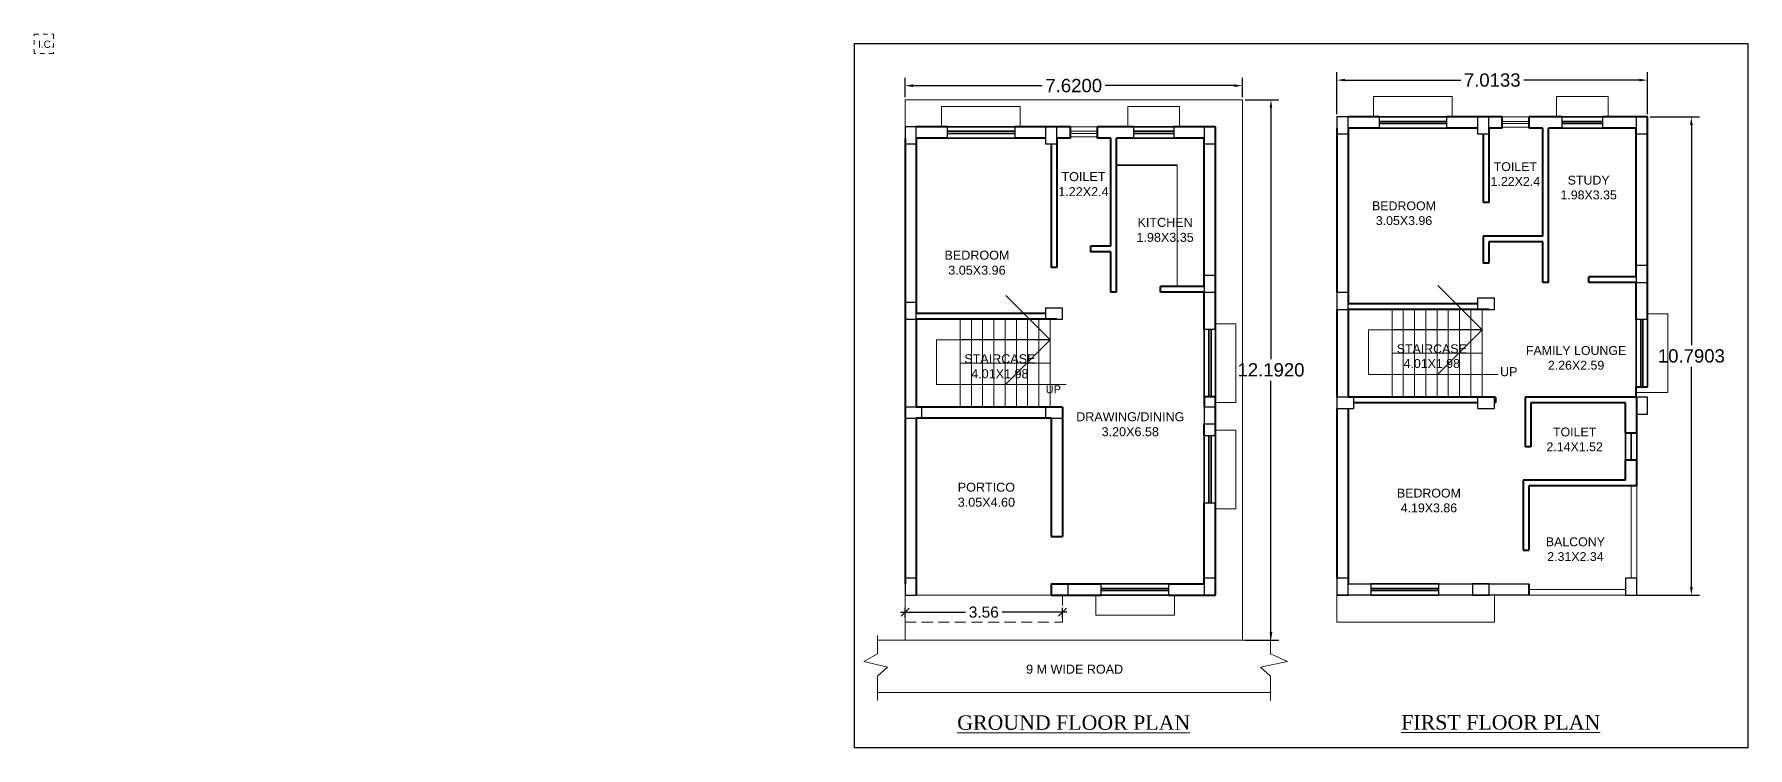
# Model space of a CAD drawing. Header units: metres. Extents: x -9744 to -9320, y 28583 to 28826.
# Drawn here: x -9529.84 to -9491.13, y 28789.01 to 28805.1 of the extents above; entities that cross this region are included whole.
import ezdxf

# ---------------------------------------------------------------- set-up
doc = ezdxf.new("R2010")
doc.units = ezdxf.units.M
doc.header["$PDMODE"] = 34
doc.header["$PDSIZE"] = -15
for name, pattern in [('CENTER2', [1.125, 0.75, -0.125, 0.125, -0.125]), ('CONTINULUS', [0]), ('DASHED', [0]), ('DASHED2', [0.375, 0.25, -0.125])]:
    doc.linetypes.add(name, pattern=pattern)
for name, color, linetype, lineweight in [('Chajja', 23, 'DASHED', 9), ('col', 1, 'Continuous', 20), ('column', 1, 'Continuous', 25), ('dim', 7, 'Continuous', 0), ('dw text', 94, 'Continuous', 9), ('elevation', 5, 'Continuous', 13), ('IC', 31, 'Continuous', 0), ('PLAN', 7, 'Continuous', 40), ('Site', 1, 'CENTER2', 35), ('TEXT', 7, 'Continuous', 20), ('TXT', 7, 'Continuous', 20), ('WALL', 7, 'Continuous', 25), ('win', 5, 'Continuous', 13)]:
    doc.layers.add(name, color=color, linetype=linetype, lineweight=lineweight)
doc.styles.add('Arial', font='arial.ttf', dxfattribs={"height": 0.2})
doc.styles.add('PreDCRFont', font='arial.ttf', dxfattribs={"height": 0.25})
doc.styles.get("Standard").update_dxf_attribs({"font": 'arial.ttf', "height": 0.25})
doc.styles.add('STYLE1', font='arial.ttf', dxfattribs={"height": 0.3})
doc.dimstyles.new('Copy of Standard', dxfattribs={"dimtxt": 9, "dimasz": 2, "dimexe": 0.125, "dimexo": 0.125, "dimgap": 0, "dimtad": 0, "dimtoh": 1, "dimdec": 0, "dimlfac": -1, "dimzin": 0, "dimdsep": 46, "dimlunit": 4, "dimtxsty": 'Arial', "dimblk": 'OBLIQUE', "dimcen": 10, "dimse1": 1, "dimse2": 1, "dimclrd": 54, "dimclre": 252, "dimclrt": 256, "dimadec": 8, "dimazin": 0, "dimtfac": 1, "dimtdec": 0, "dimtofl": 0, "dimtmove": 1, "dimatfit": 3, "dimldrblk": 'OPEN90', "dimfxl": 0.125, "dimtolj": 1, "dimtzin": 0, "dimlwd": 0, "dimlwe": -1, "dimarcsym": 0})
doc.dimstyles.new('OUTER DIM', dxfattribs={"dimtxt": 0.3, "dimasz": 0.18, "dimexe": 0.1, "dimexo": 0.1, "dimgap": 0.09, "dimtad": 0, "dimtih": 1, "dimtoh": 1, "dimzin": 0, "dimdsep": 46, "dimtxsty": 'Standard', "dimblk": 'OBLIQUE', "dimcen": 0, "dimdle": 0.1, "dimclrd": 147, "dimclre": 147, "dimclrt": 7, "dimadec": 0, "dimazin": 0, "dimtfac": 1, "dimtofl": 0, "dimtmove": 0, "dimatfit": 3, "dimfxl": 0.125, "dimtolj": 1, "dimtzin": 0, "dimarcsym": 0})
doc.dimstyles.get("Standard").update_dxf_attribs({"dimtxt": 0.9, "dimasz": 0.18, "dimexe": 0.18, "dimexo": 0.0625, "dimgap": 0.09, "dimtad": 0, "dimtih": 1, "dimtoh": 1, "dimdec": 4, "dimzin": 0, "dimdsep": 46, "dimtxsty": 'STYLE1', "dimcen": 0.09, "dimadec": 0, "dimazin": 0, "dimtfac": 1, "dimtdec": 4, "dimtofl": 0, "dimtmove": 0, "dimatfit": 3, "dimfxl": 1, "dimtolj": 1, "dimtzin": 0, "dimarcsym": 0})

# ---------------------------------------------------------------- blocks, each defined once
blk = doc.blocks.new('CFGUHY')
at = {"layer": 'IC', "linetype": 'DASHED2', "ltscale": 2}
blk.add_lwpolyline([(53916.3, -2420.9), (53956.1, -2420.9), (53956.1, -2460.6), (53916.3, -2460.6)], close=True, dxfattribs=at)
at = {"ltscale": 5, "insert": (53924.1, -2433.9), "char_height": 15, "width": 31.257, "attachment_point": 1, "style": 'PreDCRFont'}
blk.add_mtext('I.C.', dxfattribs=at)
blk = doc.blocks.new('_Oblique')
at = {"color": 0, "linetype": 'ByBlock', "lineweight": -2}
blk.add_line((-0.5, -0.5), (0.5, 0.5), dxfattribs=at)
blk = doc.blocks.new('_Open90')
at = {"layer": 'PLAN', "color": 0, "lineweight": -2}
for p, q in [((-0.5, 0.5), (0, 0)), ((0, 0), (-1, 0)), ((0, 0), (-0.5, -0.5))]:
    blk.add_line(p, q, dxfattribs=at)
blk = doc.blocks.new('*D31')
at = {"color": 0, "lineweight": -2, "transparency": 16777216}
for p, q in [((-9510.169, 28803.69), (-9510.169, 28804.126)), ((-9502.549, 28803.69), (-9502.549, 28804.126)), ((-9509.989, 28803.946), (-9507.07, 28803.946)), ((-9502.729, 28803.946), (-9505.648, 28803.946))]:
    blk.add_line(p, q, dxfattribs=at)
at = {"color": 0, "transparency": 16777216}
for points in [[(-9509.989, 28803.976), (-9509.989, 28803.916), (-9510.169, 28803.946)], [(-9502.729, 28803.976), (-9502.729, 28803.916), (-9502.549, 28803.946)]]:
    blk.add_solid(points, dxfattribs=at)
at = {"layer": 'Defpoints', "color": 0, "transparency": 16777216}
for p in [(-9510.169, 28803.946), (-9510.169, 28803.627), (-9502.549, 28803.627)]:
    blk.add_point(p, dxfattribs=at)
at = {"color": 0, "transparency": 16777216, "insert": (-9506.359, 28803.946), "char_height": 0.3, "attachment_point": 5, "style": 'STYLE1'}
blk.add_mtext('\\A1;7.6200', dxfattribs=at)
blk = doc.blocks.new('*D32')
at = {"color": 0, "lineweight": -2, "transparency": 16777216}
for p, q in [((-9502.487, 28803.627), (-9501.723, 28803.627)), ((-9501.903, 28803.447), (-9501.903, 28797.774)), ((-9501.903, 28791.615), (-9501.903, 28797.288)), ((-9502.487, 28791.435), (-9501.723, 28791.435))]:
    blk.add_line(p, q, dxfattribs=at)
at = {"color": 0, "transparency": 16777216}
for points in [[(-9501.933, 28803.447), (-9501.873, 28803.447), (-9501.903, 28803.627)], [(-9501.933, 28791.615), (-9501.873, 28791.615), (-9501.903, 28791.435)]]:
    blk.add_solid(points, dxfattribs=at)
at = {"layer": 'Defpoints', "color": 0, "transparency": 16777216}
for p in [(-9502.549, 28803.627), (-9502.549, 28791.435), (-9501.903, 28791.435)]:
    blk.add_point(p, dxfattribs=at)
at = {"color": 0, "transparency": 16777216, "insert": (-9501.903, 28797.531), "char_height": 0.3, "attachment_point": 5, "style": 'STYLE1'}
blk.add_mtext('\\A1;12.1920', dxfattribs=at)
blk = doc.blocks.new('*D33')
at = {"layer": 'Defpoints', "color": 0, "transparency": 16777216}
for p in [(-9510.169, 28792.065), (-9510.169, 28791.842), (-9506.613, 28791.842)]:
    blk.add_point(p, dxfattribs=at)
at = {"layer": 'dim', "color": 147, "lineweight": -2, "transparency": 16777216}
for p, q in [((-9510.269, 28792.065), (-9508.806, 28792.065)), ((-9510.169, 28791.942), (-9510.169, 28792.165)), ((-9506.513, 28792.065), (-9507.977, 28792.065)), ((-9506.613, 28791.942), (-9506.613, 28792.165))]:
    blk.add_line(p, q, dxfattribs=at)
at = {"layer": 'dim', "color": 147, "lineweight": -2, "transparency": 16777216, "xscale": 0.18, "yscale": 0.18, "zscale": 0.18, "rotation": 180}
blk.add_blockref('_Oblique', (-9510.169, 28792.065), dxfattribs=at)
at = {"layer": 'dim', "color": 147, "lineweight": -2, "transparency": 16777216, "xscale": 0.18, "yscale": 0.18, "zscale": 0.18}
blk.add_blockref('_Oblique', (-9506.613, 28792.065), dxfattribs=at)
at = {"layer": 'dim', "color": 7, "transparency": 16777216, "insert": (-9508.391, 28792.065), "char_height": 0.25, "attachment_point": 5}
blk.add_mtext('\\A1;3.56', dxfattribs=at)
blk = doc.blocks.new('*D34')
at = {"color": 0, "lineweight": -2, "transparency": 16777216}
for p, q in [((-9500.412, 28803.304), (-9500.412, 28804.251)), ((-9500.232, 28804.071), (-9497.617, 28804.071)), ((-9493.579, 28804.071), (-9496.194, 28804.071)), ((-9493.399, 28803.304), (-9493.399, 28804.251))]:
    blk.add_line(p, q, dxfattribs=at)
at = {"color": 0, "transparency": 16777216}
for points in [[(-9500.232, 28804.101), (-9500.232, 28804.041), (-9500.412, 28804.071)], [(-9493.579, 28804.101), (-9493.579, 28804.041), (-9493.399, 28804.071)]]:
    blk.add_solid(points, dxfattribs=at)
at = {"layer": 'Defpoints', "color": 0, "transparency": 16777216}
for p in [(-9500.412, 28804.071), (-9500.412, 28803.241), (-9493.399, 28803.241)]:
    blk.add_point(p, dxfattribs=at)
at = {"color": 0, "transparency": 16777216, "insert": (-9496.905, 28804.071), "char_height": 0.3, "attachment_point": 5, "style": 'STYLE1'}
blk.add_mtext('\\A1;7.0133', dxfattribs=at)
blk = doc.blocks.new('*D35')
at = {"color": 0, "lineweight": -2, "transparency": 16777216}
for p, q in [((-9493.336, 28803.241), (-9492.226, 28803.241)), ((-9492.406, 28803.061), (-9492.406, 28798.09)), ((-9492.406, 28792.631), (-9492.406, 28797.603)), ((-9493.705, 28792.451), (-9492.226, 28792.451))]:
    blk.add_line(p, q, dxfattribs=at)
at = {"color": 0, "transparency": 16777216}
for points in [[(-9492.436, 28803.061), (-9492.376, 28803.061), (-9492.406, 28803.241)], [(-9492.436, 28792.631), (-9492.376, 28792.631), (-9492.406, 28792.451)]]:
    blk.add_solid(points, dxfattribs=at)
at = {"layer": 'Defpoints', "color": 0, "transparency": 16777216}
for p in [(-9493.399, 28803.241), (-9493.767, 28792.451), (-9492.406, 28792.451)]:
    blk.add_point(p, dxfattribs=at)
at = {"color": 0, "transparency": 16777216, "insert": (-9492.406, 28797.846), "char_height": 0.3, "attachment_point": 5, "style": 'STYLE1'}
blk.add_mtext('\\A1;10.7903', dxfattribs=at)

msp = doc.modelspace()

# ---------------------------------------------------------------- linework, layer by layer
msp.add_lwpolyline([(-9511.31161, 28804.8992), (-9491.1329, 28804.8992), (-9491.1329, 28789.00654), (-9511.31161, 28789.00654)], close=True)
at = {"layer": 'Chajja', "ltscale": 0.9}
for p, q in [((-9499.58651, 28803.69863), (-9499.58651, 28803.24143)), ((-9499.58651, 28803.69863), (-9497.80851, 28803.69863)), ((-9497.80851, 28803.69863), (-9497.80851, 28803.24143)), ((-9495.45612, 28803.69863), (-9495.45612, 28803.24143)), ((-9494.28772, 28803.69863), (-9495.45612, 28803.69863)), ((-9494.28772, 28803.69863), (-9494.28772, 28803.24143)), ((-9509.34366, 28803.47473), (-9509.34366, 28803.01753)), ((-9509.34366, 28803.47473), (-9507.56566, 28803.47473)), ((-9507.56566, 28803.47473), (-9507.56566, 28803.01753)), ((-9505.13707, 28803.47473), (-9505.13707, 28803.01753)), ((-9503.96867, 28803.47473), (-9503.96867, 28803.01753)), ((-9502.69867, 28798.57253), (-9503.15587, 28798.57253)), ((-9502.69867, 28798.57253), (-9502.69867, 28796.79453)), ((-9492.94152, 28798.79643), (-9493.39872, 28798.79643)), ((-9492.94152, 28798.79643), (-9492.94152, 28797.01843)), ((-9492.94152, 28797.01843), (-9493.65272, 28797.01843)), ((-9502.69867, 28796.79453), (-9503.15587, 28796.79453)), ((-9502.69867, 28796.17223), (-9503.15587, 28796.17223)), ((-9502.69867, 28796.17223), (-9502.69867, 28794.39423)), ((-9502.69867, 28794.39423), (-9503.15587, 28794.39423)), ((-9505.86241, 28791.99393), (-9505.86241, 28792.45113)), ((-9504.08441, 28791.99393), (-9504.08441, 28792.45113)), ((-9505.86241, 28791.99393), (-9504.08441, 28791.99393))]:
    msp.add_line(p, q, dxfattribs=at)
at = {"layer": 'Chajja', "linetype": 'Continuous'}
msp.add_line((-9503.96867, 28803.47473), (-9505.13707, 28803.47473), dxfattribs=at)
at = {"layer": 'col'}
msp.add_lwpolyline([(-9510.16916, 28803.62713), (-9502.54916, 28803.62713), (-9502.54916, 28791.43513), (-9510.16916, 28791.43513)], close=True, dxfattribs=at)
at = {"layer": 'column'}
for points in [[(-9500.41201, 28803.24143), (-9500.41201, 28802.86043), (-9500.15801, 28802.86043), (-9500.15801, 28803.24143)], [(-9497.23701, 28803.24143), (-9497.23701, 28802.86043), (-9496.98301, 28802.86043), (-9496.98301, 28803.24143)], [(-9493.65272, 28803.24143), (-9493.65272, 28802.86043), (-9493.39872, 28802.86043), (-9493.39872, 28803.24143)], [(-9510.16916, 28803.01753), (-9510.16916, 28802.63653), (-9509.91516, 28802.63653), (-9509.91516, 28803.01753)], [(-9506.99416, 28803.01753), (-9506.99416, 28802.63653), (-9506.74016, 28802.63653), (-9506.74016, 28803.01753)], [(-9503.40987, 28803.01753), (-9503.40987, 28802.63653), (-9503.15587, 28802.63653), (-9503.15587, 28803.01753)], [(-9493.65272, 28799.88863), (-9493.65272, 28799.50763), (-9493.39872, 28799.50763), (-9493.39872, 28799.88863)], [(-9503.40987, 28799.66473), (-9503.40987, 28799.28373), (-9503.15587, 28799.28373), (-9503.15587, 28799.66473)], [(-9510.16916, 28799.05513), (-9510.16916, 28798.67413), (-9509.91516, 28798.67413), (-9509.91516, 28799.05513)], [(-9500.41201, 28799.27903), (-9500.41201, 28798.89803), (-9500.15801, 28798.89803), (-9500.15801, 28799.27903)], [(-9497.23701, 28798.89803), (-9496.85601, 28798.89803), (-9496.85601, 28799.15203), (-9497.23701, 28799.15203)], [(-9506.99416, 28798.67413), (-9506.61316, 28798.67413), (-9506.61316, 28798.92813), (-9506.99416, 28798.92813)], [(-9510.16916, 28796.43893), (-9509.78816, 28796.43893), (-9509.78816, 28796.69293), (-9510.16916, 28796.69293)], [(-9506.99416, 28796.43893), (-9506.61316, 28796.43893), (-9506.61316, 28796.69293), (-9506.99416, 28796.69293)], [(-9503.40987, 28796.69293), (-9503.40987, 28796.31193), (-9503.15587, 28796.31193), (-9503.15587, 28796.69293)], [(-9500.41201, 28796.66283), (-9500.03101, 28796.66283), (-9500.03101, 28796.91683), (-9500.41201, 28796.91683)], [(-9497.23701, 28796.66283), (-9496.85601, 28796.66283), (-9496.85601, 28796.91683), (-9497.23701, 28796.91683)], [(-9493.65272, 28796.91683), (-9493.65272, 28796.53583), (-9493.39872, 28796.53583), (-9493.39872, 28796.91683)], [(-9510.16916, 28792.83213), (-9510.16916, 28792.45113), (-9509.91516, 28792.45113), (-9509.91516, 28792.83213)], [(-9503.40987, 28792.83213), (-9503.40987, 28792.45113), (-9503.15587, 28792.45113), (-9503.15587, 28792.83213)], [(-9500.41201, 28792.83213), (-9500.41201, 28792.45113), (-9500.15801, 28792.45113), (-9500.15801, 28792.83213)], [(-9493.89402, 28792.83213), (-9493.89402, 28792.45113), (-9493.64002, 28792.45113), (-9493.64002, 28792.83213)], [(-9506.86716, 28792.45113), (-9506.48616, 28792.45113), (-9506.48616, 28792.70513), (-9506.86716, 28792.70513)], [(-9497.35131, 28792.45113), (-9496.97031, 28792.45113), (-9496.97031, 28792.70513), (-9497.35131, 28792.70513)]]:
    msp.add_lwpolyline(points, close=True, dxfattribs=at)
at = {"layer": 'elevation', "linetype": 'DASHED2'}
msp.add_lwpolyline([(-9510.16916, 28792.45113), (-9510.16916, 28791.84153), (-9506.61316, 28791.84153), (-9506.61316, 28792.45113)], dxfattribs=at)
at = {"layer": 'PLAN', "ltscale": 10}
for p, q in [((-9499.45951, 28803.24143), (-9500.15801, 28803.24143)), ((-9496.98301, 28803.24143), (-9497.93551, 28803.24143)), ((-9496.67677, 28803.24143), (-9496.98301, 28803.24143)), ((-9495.32912, 28803.24143), (-9496.06717, 28803.24143)), ((-9495.32912, 28803.24143), (-9495.45612, 28803.24143)), ((-9493.39872, 28803.24143), (-9494.41472, 28803.24143)), ((-9493.39872, 28798.66943), (-9493.39872, 28803.24143)), ((-9509.21666, 28803.01753), (-9509.91516, 28803.01753)), ((-9506.43391, 28803.01753), (-9507.69266, 28803.01753)), ((-9505.01007, 28803.01753), (-9505.82431, 28803.01753)), ((-9503.15587, 28803.01753), (-9504.09567, 28803.01753)), ((-9503.15587, 28798.44553), (-9503.15587, 28803.01753)), ((-9500.41201, 28802.98743), (-9500.41201, 28799.27903)), ((-9499.45951, 28802.98743), (-9500.15801, 28802.98743)), ((-9500.15801, 28802.98743), (-9500.15801, 28799.02503)), ((-9497.23701, 28802.98743), (-9497.93551, 28802.98743)), ((-9497.11001, 28802.86043), (-9497.11001, 28801.31103)), ((-9496.98301, 28802.98743), (-9496.98301, 28801.31103)), ((-9496.67677, 28802.98743), (-9496.98301, 28802.98743)), ((-9495.76092, 28802.98743), (-9496.06717, 28802.98743)), ((-9495.76092, 28800.54903), (-9495.76092, 28802.98743)), ((-9495.63392, 28799.50763), (-9495.63392, 28802.98743)), ((-9495.32912, 28802.98743), (-9495.63392, 28802.98743)), ((-9493.65272, 28802.98743), (-9494.41472, 28802.98743)), ((-9493.65272, 28799.63463), (-9493.65272, 28802.98743)), ((-9510.16916, 28802.76353), (-9510.16916, 28792.70513)), ((-9509.21666, 28802.76353), (-9509.91516, 28802.76353)), ((-9509.91516, 28802.76353), (-9509.91516, 28798.80113)), ((-9506.99416, 28802.76353), (-9507.69266, 28802.76353)), ((-9506.86716, 28802.63653), (-9506.86716, 28799.84253)), ((-9506.43391, 28802.76353), (-9506.74016, 28802.76353)), ((-9506.74016, 28802.76353), (-9506.74016, 28799.84253)), ((-9505.51807, 28802.76353), (-9505.82431, 28802.76353)), ((-9505.51807, 28800.32513), (-9505.51807, 28802.76353)), ((-9505.39107, 28799.28373), (-9505.39107, 28802.76353)), ((-9505.01007, 28802.76353), (-9505.39107, 28802.76353)), ((-9503.40987, 28802.76353), (-9504.09567, 28802.76353)), ((-9503.40987, 28799.41073), (-9503.40987, 28802.76353)), ((-9496.98301, 28801.31103), (-9497.11001, 28801.31103)), ((-9495.76092, 28800.54903), (-9497.11001, 28800.54903)), ((-9497.11001, 28800.54903), (-9497.11001, 28799.93943)), ((-9505.51807, 28800.32513), (-9505.97816, 28800.32513)), ((-9505.97816, 28800.32513), (-9505.97816, 28800.19813)), ((-9505.51807, 28800.19813), (-9505.97816, 28800.19813)), ((-9505.51807, 28799.28373), (-9505.51807, 28800.19813)), ((-9495.76092, 28800.42203), (-9496.98301, 28800.42203)), ((-9496.98301, 28800.42203), (-9496.98301, 28799.93943)), ((-9495.76092, 28799.50763), (-9495.76092, 28800.42203)), ((-9506.74016, 28799.84253), (-9506.86716, 28799.84253)), ((-9496.98301, 28799.93943), (-9497.11001, 28799.93943)), ((-9504.40047, 28799.28373), (-9504.40047, 28799.41073)), ((-9503.40987, 28799.41073), (-9504.40047, 28799.41073)), ((-9495.63392, 28799.50763), (-9495.76092, 28799.50763)), ((-9494.71952, 28799.50763), (-9494.71952, 28799.63463)), ((-9493.65272, 28799.63463), (-9494.71952, 28799.63463)), ((-9493.65272, 28799.50763), (-9494.71952, 28799.50763)), ((-9493.65272, 28798.66943), (-9493.65272, 28799.50763)), ((-9505.39107, 28799.28373), (-9505.51807, 28799.28373)), ((-9503.40987, 28799.28373), (-9504.40047, 28799.28373)), ((-9503.40987, 28798.44553), (-9503.40987, 28799.28373)), ((-9497.23701, 28799.02503), (-9500.15801, 28799.02503)), ((-9506.99416, 28798.80113), (-9509.91516, 28798.80113)), ((-9506.74016, 28798.67413), (-9509.91516, 28798.67413)), ((-9509.91516, 28798.67413), (-9509.91516, 28796.69293)), ((-9500.41201, 28798.89803), (-9500.41201, 28796.91683)), ((-9496.98301, 28798.89803), (-9500.15801, 28798.89803)), ((-9500.15801, 28798.89803), (-9500.15801, 28796.91683)), ((-9493.65272, 28796.91683), (-9493.65272, 28797.14543)), ((-9493.39872, 28797.14543), (-9493.65272, 28797.14543)), ((-9506.61316, 28796.69293), (-9509.91516, 28796.69293)), ((-9506.61316, 28796.69293), (-9506.61316, 28793.77193)), ((-9503.15587, 28796.92153), (-9503.40987, 28796.92153)), ((-9503.40987, 28796.92153), (-9503.40987, 28796.69293)), ((-9503.15587, 28796.04523), (-9503.15587, 28796.92153)), ((-9500.41201, 28796.66283), (-9500.41201, 28792.83213)), ((-9496.83061, 28796.91683), (-9500.15801, 28796.91683)), ((-9500.15801, 28796.66283), (-9500.15801, 28792.70513)), ((-9497.23701, 28796.78983), (-9500.03101, 28796.78983)), ((-9496.83061, 28796.78983), (-9496.85601, 28796.78983)), ((-9496.83061, 28796.91683), (-9496.83061, 28796.78983)), ((-9493.65272, 28796.91683), (-9496.15768, 28796.91683)), ((-9496.15768, 28796.91683), (-9496.15768, 28795.79886)), ((-9493.89402, 28796.78983), (-9496.03068, 28796.78983)), ((-9496.03068, 28796.78983), (-9496.03068, 28795.79886)), ((-9493.89402, 28796.10873), (-9493.89402, 28796.78983)), ((-9493.64002, 28796.10873), (-9493.64002, 28796.92153)), ((-9506.86716, 28796.43893), (-9509.91516, 28796.43893)), ((-9509.91516, 28796.43893), (-9509.91516, 28792.45113)), ((-9506.86716, 28796.43893), (-9506.86716, 28793.77193)), ((-9503.40987, 28796.04523), (-9503.40987, 28796.31193)), ((-9496.03068, 28795.79886), (-9496.15768, 28795.79886)), ((-9493.89402, 28795.04193), (-9493.89402, 28795.49913)), ((-9493.64002, 28794.91493), (-9493.64002, 28795.49913)), ((-9493.89402, 28795.04193), (-9496.20831, 28795.04193)), ((-9496.20831, 28795.04193), (-9496.20831, 28793.46713)), ((-9493.64002, 28794.91493), (-9496.08131, 28794.91493)), ((-9496.08131, 28794.91493), (-9496.08131, 28793.46713)), ((-9503.40987, 28792.70513), (-9503.40987, 28794.52123)), ((-9503.15587, 28792.45113), (-9503.15587, 28794.52123)), ((-9506.86716, 28793.77193), (-9506.61316, 28793.77193)), ((-9496.20831, 28793.46713), (-9496.08131, 28793.46713)), ((-9506.86716, 28792.70513), (-9505.73541, 28792.70513)), ((-9506.86716, 28792.70513), (-9506.86716, 28792.45113)), ((-9506.86716, 28792.45113), (-9505.73541, 28792.45113)), ((-9504.21141, 28792.70513), (-9503.40987, 28792.70513)), ((-9504.21141, 28792.45113), (-9503.15587, 28792.45113)), ((-9496.08131, 28792.70513), (-9496.08131, 28792.45113))]:
    msp.add_line(p, q, dxfattribs=at)
at = {"layer": 'PLAN', "linetype": 'Continuous'}
for p, q in [((-9496.67677, 28802.98743), (-9496.67677, 28803.24143)), ((-9496.06717, 28802.98743), (-9496.06717, 28803.24143)), ((-9506.43391, 28802.76353), (-9506.43391, 28803.01753)), ((-9505.82431, 28802.76353), (-9505.82431, 28803.01753)), ((-9493.89402, 28796.10873), (-9493.64002, 28796.10873)), ((-9493.89402, 28795.49913), (-9493.64002, 28795.49913))]:
    msp.add_line(p, q, dxfattribs=at)
at = {"layer": 'Site', "color": 5, "ltscale": 10}
for p, q in [((-9497.93551, 28803.24143), (-9499.45951, 28803.24143)), ((-9494.41472, 28803.24143), (-9495.32912, 28803.24143)), ((-9507.69266, 28803.01753), (-9509.21666, 28803.01753)), ((-9507.69266, 28802.91679), (-9509.21666, 28802.91679)), ((-9507.69266, 28802.86599), (-9509.21666, 28802.86599)), ((-9504.09567, 28803.01753), (-9505.01007, 28803.01753)), ((-9504.09567, 28802.91679), (-9505.01007, 28802.91679)), ((-9504.09567, 28802.86599), (-9505.01007, 28802.86599)), ((-9497.93551, 28803.14069), (-9499.45951, 28803.14069)), ((-9497.93551, 28803.08989), (-9499.45951, 28803.08989)), ((-9497.93551, 28802.98743), (-9499.45951, 28802.98743)), ((-9494.41472, 28803.14069), (-9495.32912, 28803.14069)), ((-9494.41472, 28803.08989), (-9495.32912, 28803.08989)), ((-9494.41472, 28802.98743), (-9495.32912, 28802.98743)), ((-9507.69266, 28802.76353), (-9509.21666, 28802.76353)), ((-9504.09567, 28802.76353), (-9505.01007, 28802.76353)), ((-9504.01947, 28802.15393), (-9505.39107, 28802.15393)), ((-9493.65272, 28797.14543), (-9493.65272, 28798.66943)), ((-9493.55026, 28797.14543), (-9493.55026, 28798.66943)), ((-9493.49946, 28797.14543), (-9493.49946, 28798.66943)), ((-9493.39872, 28797.14543), (-9493.39872, 28798.66943)), ((-9503.40987, 28796.92153), (-9503.40987, 28798.44553)), ((-9503.30741, 28796.92153), (-9503.30741, 28798.44553)), ((-9503.25661, 28796.92153), (-9503.25661, 28798.44553)), ((-9503.15587, 28796.92153), (-9503.15587, 28798.44553)), ((-9503.40987, 28794.52123), (-9503.40987, 28796.04523)), ((-9503.30741, 28794.52123), (-9503.30741, 28796.04523)), ((-9503.25661, 28794.52123), (-9503.25661, 28796.04523)), ((-9503.15587, 28794.52123), (-9503.15587, 28796.04523)), ((-9493.89402, 28796.10873), (-9493.89402, 28795.49913)), ((-9493.76702, 28796.10873), (-9493.76702, 28795.49913)), ((-9493.64002, 28796.10873), (-9493.64002, 28795.49913)), ((-9505.73541, 28792.70513), (-9504.21141, 28792.70513)), ((-9505.73541, 28792.60266), (-9504.21141, 28792.60266)), ((-9505.73541, 28792.55186), (-9504.21141, 28792.55186)), ((-9505.73541, 28792.45113), (-9504.21141, 28792.45113)), ((-9499.63731, 28792.70513), (-9498.11331, 28792.70513)), ((-9499.63731, 28792.60266), (-9498.11331, 28792.60266)), ((-9499.63731, 28792.55186), (-9498.11331, 28792.55186)), ((-9499.63731, 28792.45113), (-9498.11331, 28792.45113))]:
    msp.add_line(p, q, dxfattribs=at)
at = {"layer": 'WALL'}
for p, q in [((-9499.45951, 28803.24143), (-9499.45951, 28802.98743)), ((-9497.93551, 28803.24143), (-9497.93551, 28802.98743)), ((-9495.32912, 28803.24143), (-9495.32912, 28802.98743)), ((-9494.41472, 28803.24143), (-9494.41472, 28802.98743)), ((-9509.21666, 28803.01753), (-9509.21666, 28802.76353)), ((-9507.69266, 28803.01753), (-9507.69266, 28802.76353)), ((-9505.01007, 28803.01753), (-9505.01007, 28802.76353)), ((-9504.09567, 28803.01753), (-9504.09567, 28802.76353)), ((-9493.39872, 28798.66943), (-9493.65272, 28798.66943)), ((-9503.15587, 28798.44553), (-9503.40987, 28798.44553)), ((-9503.15587, 28796.04523), (-9503.40987, 28796.04523)), ((-9503.15587, 28794.52123), (-9503.40987, 28794.52123)), ((-9505.73541, 28792.45113), (-9505.73541, 28792.70513)), ((-9504.21141, 28792.45113), (-9504.21141, 28792.70513)), ((-9499.63731, 28792.45113), (-9500.39931, 28792.45113)), ((-9500.15801, 28792.70513), (-9499.63731, 28792.70513)), ((-9499.63731, 28792.45113), (-9499.63731, 28792.70513)), ((-9498.11331, 28792.70513), (-9496.08131, 28792.70513)), ((-9498.11331, 28792.45113), (-9498.11331, 28792.70513)), ((-9496.08131, 28792.45113), (-9498.11331, 28792.45113))]:
    msp.add_line(p, q, dxfattribs=at)
at = {"layer": 'win'}
for p, q in [((-9496.06717, 28803.24143), (-9496.67677, 28803.24143)), ((-9505.82431, 28803.01753), (-9506.43391, 28803.01753)), ((-9505.82431, 28802.91593), (-9506.43391, 28802.91593)), ((-9505.82431, 28802.86513), (-9506.43391, 28802.86513)), ((-9496.06717, 28803.13983), (-9496.67677, 28803.13983)), ((-9496.06717, 28803.08903), (-9496.67677, 28803.08903)), ((-9496.06717, 28803.01283), (-9496.67677, 28803.01283)), ((-9505.82431, 28802.78893), (-9506.43391, 28802.78893)), ((-9504.01947, 28799.41073), (-9504.01947, 28802.15393)), ((-9508.92456, 28798.67413), (-9508.92456, 28796.69293)), ((-9508.67056, 28798.67413), (-9508.67056, 28796.69293)), ((-9508.41656, 28798.67413), (-9508.41656, 28796.69293)), ((-9508.16256, 28798.67413), (-9508.16256, 28796.69293)), ((-9507.90856, 28798.67413), (-9507.90856, 28796.69293)), ((-9507.65456, 28798.67413), (-9507.65456, 28796.69293)), ((-9507.40056, 28798.67413), (-9507.40056, 28796.69293)), ((-9507.14656, 28798.67413), (-9507.14656, 28796.69293)), ((-9506.89256, 28798.67413), (-9506.89256, 28796.69293)), ((-9499.16741, 28798.89803), (-9499.16741, 28796.91683)), ((-9498.91341, 28798.89803), (-9498.91341, 28796.91683)), ((-9498.65941, 28798.89803), (-9498.65941, 28796.91683)), ((-9498.40541, 28798.89803), (-9498.40541, 28796.91683)), ((-9498.15141, 28798.89803), (-9498.15141, 28796.91683)), ((-9497.89741, 28798.89803), (-9497.89741, 28796.91683)), ((-9497.64341, 28798.89803), (-9497.64341, 28796.91683)), ((-9497.38941, 28798.89803), (-9497.38941, 28796.91683)), ((-9497.13541, 28798.89803), (-9497.13541, 28796.91683)), ((-9497.13541, 28797.90743), (-9499.16741, 28797.90743)), ((-9506.89256, 28797.68353), (-9508.92456, 28797.68353)), ((-9493.76702, 28794.91493), (-9493.76702, 28792.83213)), ((-9493.64002, 28794.91493), (-9493.64002, 28792.75593)), ((-9506.86716, 28792.45113), (-9509.91516, 28792.45113)), ((-9509.91516, 28792.45113), (-9509.91516, 28792.45113)), ((-9506.86716, 28792.45113), (-9506.86716, 28792.45113)), ((-9493.89402, 28792.57813), (-9496.08131, 28792.57813)), ((-9493.64002, 28792.45113), (-9496.08131, 28792.45113))]:
    msp.add_line(p, q, dxfattribs=at)
at = {"layer": 'win', "ltscale": 0.5}
for p, q in [((-9510.79195, 28791.54154), (-9510.79195, 28791.12567)), ((-9510.16916, 28791.43513), (-9510.79195, 28791.43513)), ((-9501.91263, 28791.43513), (-9502.54757, 28791.43513)), ((-9501.91263, 28791.54154), (-9501.91263, 28791.12567)), ((-9510.79195, 28791.12567), (-9511.10053, 28790.95472)), ((-9511.10053, 28790.95472), (-9510.56795, 28790.82263)), ((-9510.56795, 28790.82263), (-9510.79195, 28790.6206)), ((-9501.52987, 28790.95472), (-9502.13663, 28790.82263)), ((-9502.13663, 28790.82263), (-9501.91263, 28790.6206)), ((-9501.91263, 28791.12567), (-9501.52987, 28790.95472)), ((-9510.79195, 28790.6206), (-9510.79195, 28790.07265)), ((-9501.91263, 28790.6206), (-9501.91263, 28790.07265)), ((-9501.91263, 28790.2554), (-9510.79195, 28790.2554))]:
    msp.add_line(p, q, dxfattribs=at)
at = {"layer": 'win'}
msp.add_lwpolyline([(-9500.41201, 28792.45113), (-9500.41201, 28791.84153), (-9496.85601, 28791.84153), (-9496.85601, 28792.45113)], dxfattribs=at)

# ---------------------------------------------------------------- block references
at = {"layer": 'IC', "xscale": 0.0108819640077263, "yscale": 0.0108819640077263, "zscale": 0.0108819640077263}
msp.add_blockref('CFGUHY', (-10116.55634, 28831.44861), dxfattribs=at)

# ---------------------------------------------------------------- texts
at = {"layer": 'dw text', "linetype": 'CONTINULUS', "ltscale": 0.05, "char_height": 0.4082788, "width": 16.3543008, "attachment_point": 1, "style": 'Arial'}
for s, insert in [('{\\fTimes New Roman|b0|i0|c0|p18;\\H0.8x;\\L GROUND FLOOR PLAN}', (-9509.114, 28789.73664)), ('{\\fTimes New Roman|b0|i0|c0|p18;\\H0.8x;\\LFIRST FLOOR PLAN\\P\\H1.25x; }', (-9498.95875, 28789.74214))]:
    msp.add_mtext(s, dxfattribs=dict(at, insert=insert))
at = {"layer": 'TEXT', "char_height": 0.2032, "attachment_point": 3}
for s, insert in [('\\pxqc;TOILET\\P1.22X2.4', (-9472.66442, 28801.99451)), ('\\pxqc;KITCHEN\\P1.98X3.35', (-9470.8197, 28800.96335)), ('\\pxqc;BEDROOM\\P3.05X3.96', (-9475.06986, 28800.2223)), ('\\pxqc;STAIRCASE\\P4.01X1.98', (-9474.55262, 28797.88552)), ('\\pxqc;DRAWING/DINING\\P3.20X6.58', (-9471.6067, 28796.57708)), ('\\pxqc;PORTICO\\P3.05X4.60', (-9474.85677, 28794.9864))]:
    msp.add_mtext_dynamic_manual_height_columns(s, width=66.9498533, gutter_width=1, heights=[0], dxfattribs=dict(at, insert=insert))
at = {"layer": 'TEXT', "insert": (-9505.24233, 28790.88041), "char_height": 0.2032, "width": 8.0685174, "attachment_point": 3}
msp.add_mtext('9 M WIDE ROAD', dxfattribs=at)
at = {"layer": 'TXT', "style": 'STYLE1'}
for s, width, insert, char_height, attachment_point in [('\\pxqc;TOILET\\P1.22X2.4', 66.9498533, (-9462.90727, 28802.21842), 0.2, 3), ('\\pxqc;STUDY\\P1.98X3.35', 66.9498533, (-9461.25161, 28801.91362), 0.2, 3), ('\\pxqc;BEDROOM\\P3.05X3.96', 66.9498533, (-9465.42271, 28801.33438), 0.2, 3), ('\\pxqc;STAIRCASE\\P4.01X1.98', 66.9498533, (-9464.79547, 28798.10943), 0.2, 3), ('\\pxqc;FAMILY LOUNGE\\P2.26X2.59', 3.2230166, (-9493.39872, 28798.07025), 0.2, 3), ('\\pxqc;UP', 66.9498533, (-9473.34491, 28797.00346), 0.1778, 9), ('\\pxqc;TOILET\\P2.14X1.52', 66.9498533, (-9461.56826, 28796.23068), 0.2, 3), ('\\pxqc;BEDROOM\\P\\pt192;4.19X3.86', 66.9498533, (-9464.86015, 28794.85149), 0.2, 3), ('\\pxqc;BALCONY\\P2.31X2.34', 66.9498533, (-9461.55047, 28793.7526), 0.2, 3)]:
    msp.add_mtext_dynamic_manual_height_columns(s, width=width, gutter_width=1, heights=[0], dxfattribs=dict(at, insert=insert, char_height=char_height, attachment_point=attachment_point))
at = {"layer": 'TXT', "insert": (-9463.05627, 28797.38748), "char_height": 0.2032, "attachment_point": 9}
msp.add_mtext_dynamic_manual_height_columns('\\pxqc;UP', width=66.9498533, gutter_width=1, heights=[0], dxfattribs=at)

# ---------------------------------------------------------------- dimensions: what is measured, and where the dimension line sits
for p1, p2, distance, picture, middle in [((-9502.54916, 28803.62713), (-9510.16916, 28803.62713), -0.319, '*D31', (-9506.35916, 28803.94612)), ((-9493.39872, 28803.24143), (-9500.41201, 28803.24143), -0.82944, '*D34', (-9496.90537, 28804.07086)), ((-9502.54916, 28803.62713), (-9502.54916, 28791.43513), 0.64656, '*D32', (-9501.9026, 28797.53113))]:
    dim = msp.add_aligned_dim(p1=p1, p2=p2, distance=distance, dimstyle='Standard')
    dim.commit()
    dim.dimension.update_dxf_attribs({"geometry": picture, "text_midpoint": middle})
dim = msp.add_linear_dim(base=(-9492.40617, 28792.45113), p1=(-9493.39872, 28803.24143), p2=(-9493.76702, 28792.45113), angle=90, dimstyle='Standard')
dim.commit()
dim.dimension.update_dxf_attribs({"geometry": '*D35', "text_midpoint": (-9492.40617, 28797.84628)})
at = {"layer": 'dim'}
dim = msp.add_aligned_dim(p1=(-9506.61316, 28791.84153), p2=(-9510.16916, 28791.84153), distance=-0.22353, dimstyle='OUTER DIM', dxfattribs=at)
dim.commit()
dim.dimension.update_dxf_attribs({"geometry": '*D33', "text_midpoint": (-9508.39116, 28792.06505)})

# ---------------------------------------------------------------- leaders
at = {"layer": 'PLAN', "ltscale": 10}
for points in [[(-9497.13541, 28798.43458), (-9499.69949, 28798.43458), (-9499.69949, 28797.42549), (-9496.77244, 28797.42549)], [(-9506.89256, 28798.21068), (-9509.45663, 28798.21068), (-9509.45663, 28797.20159), (-9506.52959, 28797.20159)]]:
    msp.add_leader(points, dimstyle='Copy of Standard', override={"dimtxt": 10, "dimgap": 0, "dimtad": 0, "dimtoh": 0, "dimse1": 0, "dimse2": 0, "dimclre": 106, "dimfxl": 0.18}, dxfattribs=at)

doc.saveas('drawing.dxf')
